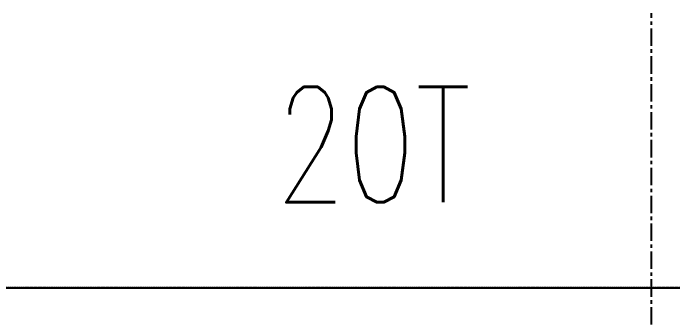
# Model space of a CAD drawing. Extents: x -599358 to 2865263, y -1062760 to 486533.
# Drawn here: x 1036837 to 1045361, y -663567 to -659596 of the extents above; entities that cross this region are included whole.
import ezdxf

# ---------------------------------------------------------------- set-up
doc = ezdxf.new("R2010")
doc.units = 0
for name, pattern in [('__DASH', [0.35, 0.25, -0.1]), ('CENTER', [2, 1.25, -0.25, 0.25, -0.25]), ('DASH', [0.35, 0.25, -0.1]), ('DOTE', [2.42, 2, -0.2, 0.02, -0.2])]:
    doc.linetypes.add(name, pattern=pattern)
for name, color, linetype in [('A-AXIS-DOTE', 14, 'DOTE'), ('A-LIN-V', 9, 'Continuous'), ('DOTE', 1, 'CENTER')]:
    doc.layers.add(name, color=color, linetype=linetype)
doc.styles.add('A-STANDARD', font='SIMPLEX', dxfattribs={"bigfont": 'GBCBIG'})

# ---------------------------------------------------------------- blocks, each defined once
blk = doc.blocks.new('23423wer')
at = {"color": 1, "linetype": 'DASH', "style": 'A-STANDARD', "width": 0.705882}
blk.add_text('20T', height=1094.76, dxfattribs=at).set_placement((-1670578.3, 546945.3))

msp = doc.modelspace()

# ---------------------------------------------------------------- linework, layer by layer
at = {"layer": 'A-AXIS-DOTE', "linetype": '__DASH', "ltscale": 2}
msp.add_line((1070356.7, -663143.2), (970318.1, -663143.2), dxfattribs=at)
at = {"layer": 'A-LIN-V'}
msp.add_line((978450.2, -663143.2), (1062246.2, -663143.2), dxfattribs=at)
at = {"layer": 'DOTE', "ltscale": 180}
msp.add_line((1045087.4, -686656.8), (1045087.4, -659595.6), dxfattribs=at)

# ---------------------------------------------------------------- block references
at = {"xscale": 1.35874988235309, "yscale": 1.35874988235309, "zscale": 1.35874988235309}
msp.add_blockref('23423wer', (3310130.5, -1405197.5), dxfattribs=at)

doc.saveas('drawing.dxf')
